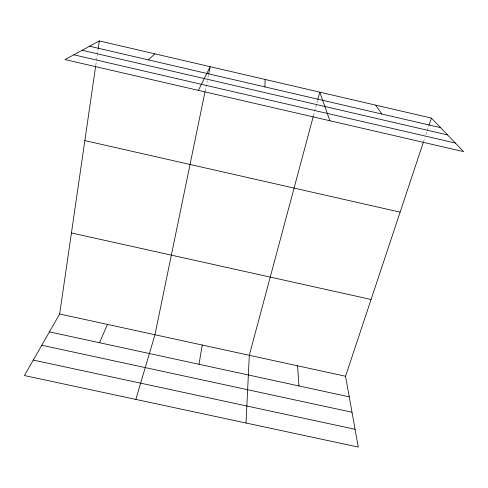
<?xml version="1.0" encoding="UTF-8"?>
<svg xmlns="http://www.w3.org/2000/svg" width="488" height="488" viewBox="0 0 488 488"><rect width="100%" height="100%" fill="white"/><g stroke="black" fill="none" stroke-linecap="round" stroke-linejoin="round"><path stroke-width="0.37" stroke-dasharray="2.44 1.83" d="M95.831 65.02L96.374 61.256M96.484 60.506L97.252 55.235M97.356 54.485L98.125 49.221M205.161 91.049L207.29 80.721M207.9 77.769L208.51 74.817M313.479 115.668L314.461 111.996M314.656 111.258L317.609 100.235M423.486 141.856L424.92 137.537M425.884 134.651L428.757 126.008"/><path stroke-width="0.73" d="M264.923 86.913L265.136 79.459M246.043 423.023L249.307 355.288L313.278 116.406M423.248 142.581L345.559 376.248L358.259 447.057L24.4 375.553L59.67 313.998L95.721 65.77M98.234 48.465L99.326 40.943L431.392 118.084L463.6 151.628L65.014 59.579L99.326 40.943M199.012 364.28L202.245 345.04M205.009 91.787L154.952 334.744L135.859 399.422M208.663 74.078L210.182 66.697L198.384 90.378M317.804 99.503L319.774 92.153L329.931 120.756M428.995 125.288L431.392 118.084M99.546 342.728L107.427 324.398M148.37 59.884L154.916 53.857M33.269 360.077L355.075 429.287M49.428 331.87L349.255 396.842M41.755 345.26L352.019 412.256M59.67 313.998L345.559 376.248M71.437 232.947L371.081 299.486M84.851 140.593L400.117 212.152M89.566 46.244L440.572 127.649M82.143 50.276L447.545 134.908M73.828 54.796L455.347 143.033M375.748 105.158L381.805 114.015M297.552 365.793L298.937 385.935"/></g></svg>
